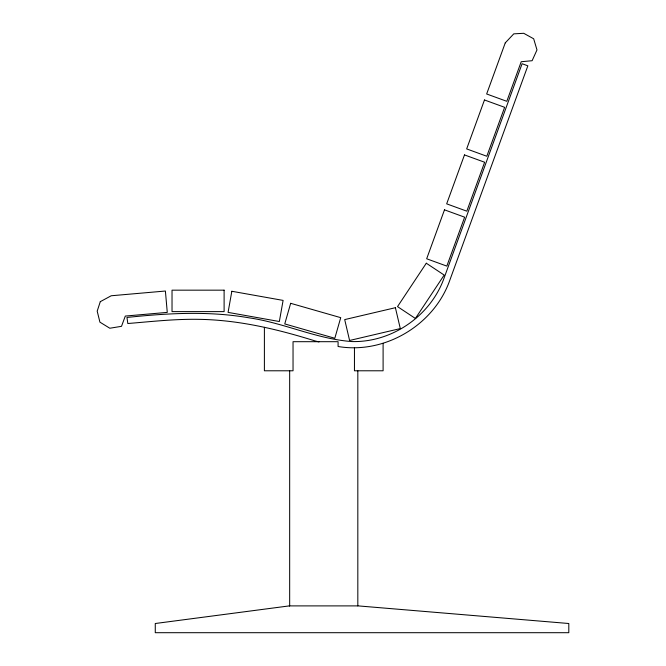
<?xml version="1.0" encoding="UTF-8"?>
<svg xmlns="http://www.w3.org/2000/svg" width="666" height="666" viewBox="0 0 666 666"><rect width="100%" height="100%" fill="white"/><g stroke="black" fill="none" stroke-linecap="round" stroke-linejoin="round"><path stroke-width="1" d="M318.964 341.924L315.068 340.934C277.531 329.187 238.919 320.013 199.409 319.347C175.458 318.864 151.64 321.561 127.814 323.518L126.973 317.449C167.657 313.153 208.858 310.814 249.392 317.882C284.232 322.968 316.8 339.061 351.998 341.566C392.083 342.54 430.652 315.826 444.072 278.08L522.094 63.728L527.847 65.826L449.758 280.378C434.016 325.05 384.89 354.412 338.087 346.503L338.087 341.691L293.04 341.691L293.04 370.787L264.394 370.787L264.394 327.281M383.1 343.331L383.1 370.787L354.454 370.787L354.454 347.569M357.825 370.787L357.825 605.894M289.668 370.787L289.668 605.894M231.835 291.275L228.072 312.387L279.345 321.52L283.1 300.408L231.835 291.275M290.667 303.313L284.757 323.926L334.815 338.27L340.726 317.657L290.667 303.313M100.291 301.665L97.194 311.13L99.917 322.153L109.823 328.238L121.503 326.323L125.308 316.059L167.266 312.387L165.401 291.025L111.23 295.762L100.291 301.665M444.488 209.84L426.673 258.774L446.828 266.109L464.635 217.174L444.488 209.84M464.485 154.912L446.67 203.846L466.824 211.18L484.632 162.246L464.485 154.912M484.473 99.975L466.666 148.918L486.813 156.252L504.628 107.309L484.473 99.975M505.253 42.89L486.655 93.981L506.809 101.315L521.212 61.738L532.117 60.714L536.987 49.933L533.674 38.786L523.734 33.3L513.786 33.849L505.253 42.89M426.298 263.22L397.519 306.618L415.393 318.465L444.172 275.066L426.298 263.22M395.396 307.7L344.697 319.597L349.592 340.476L400.299 328.579L395.396 307.7M289.285 605.894L155.27 623.509L155.27 632.7L568.806 632.7L568.806 623.509L358.208 605.894L289.285 605.894M224.109 290.168L172.028 290.168L172.028 311.613L224.109 311.613L224.109 290.168"/></g></svg>
